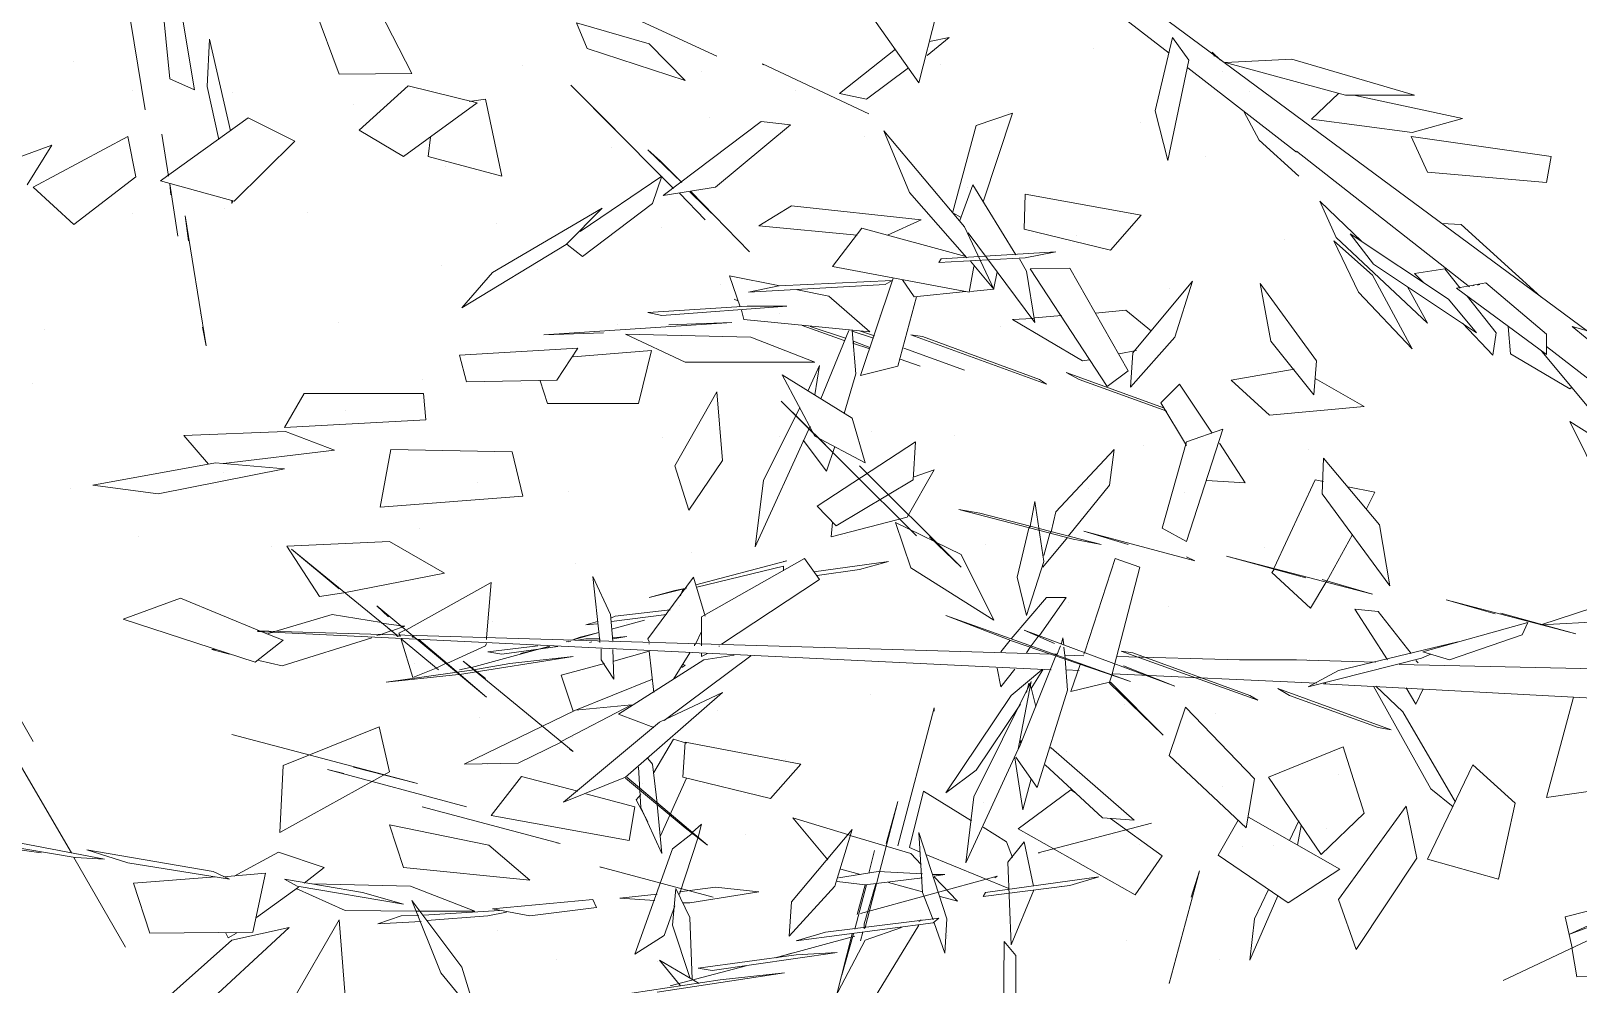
# Model space of a CAD drawing. Header units: metres. Extents: x 42 to 199, y -121 to 268.
# Drawn here: x 121.189 to 122.551, y -85.01 to -84.17 of the extents above; entities that cross this region are included whole.
import ezdxf

# ---------------------------------------------------------------- set-up
doc = ezdxf.new("R2010")
doc.units = ezdxf.units.M
doc.header["$LTSCALE"] = 0.3
doc.layers.get('0').update_dxf_attribs({"color": 8})
doc.layers.add('A-LANDSCAPE', color=8, linetype='Continuous', lineweight=5)
doc.layers.add('DA HOUSE ARCH LAYOUT', color=8, linetype='Continuous', lineweight=9)

# ---------------------------------------------------------------- blocks, each defined once
blk = doc.blocks.new('02PTRX29')
at = {"color": 8, "linetype": 'Continuous', "transparency": 33554572}
for p, q in [((0.07382, 0.05984), (0.19128, 0.14675)), ((0.18596, 0.13928), (0.14175, 0.105)), ((0.30001, 0.09905), (0.30305, 0.11752)), ((0.31159, 0.11765), (0.30798, 0.09577)), ((0.21519, 0.10449), (0.23625, 0.11424)), ((0.26472, 0.10171), (0.27155, 0.11512)), ((0.304, 0.10083), (0.30532, 0.11436)), ((0.18236, 0.10019), (0.17951, 0.11145)), ((0.1909, 0.11221), (0.18236, 0.10019)), ((0.28047, 0.11221), (0.27648, 0.10158)), ((0.23796, 0.10993), (0.22619, 0.10652)), ((0.23625, 0.10576), (0.23796, 0.10993)), ((0.13852, 0.10386), (0.14118, 0.10753)), ((0.14118, 0.10753), (0.14403, 0.09564)), ((0.18103, 0.10462), (0.17743, 0.10753)), ((0.17743, 0.10753), (0.18065, 0.1069)), ((0.19526, 0.09842), (0.18615, 0.10563)), ((0.22619, 0.10652), (0.22031, 0.10057)), ((0.22031, 0.10057), (0.23625, 0.10576)), ((0.29413, 0.09235), (0.29754, 0.10728)), ((0.29792, 0.09956), (0.29754, 0.10728)), ((0.12183, 0.10399), (0.1019, 0.09817)), ((0.1131, 0.09817), (0.13264, 0.10348)), ((0.13264, 0.10348), (0.12183, 0.10399)), ((0.1334, 0.10386), (0.13473, 0.10513)), ((0.13473, 0.10513), (0.13435, 0.10449)), ((0.14194, 0.08754), (0.13852, 0.10386)), ((0.20779, 0.10323), (0.19052, 0.09513)), ((0.20779, 0.10323), (0.2076, 0.1031)), ((0.21519, 0.10449), (0.21576, 0.10475)), ((0.12107, 0.08893), (0.13871, 0.1026)), ((0.13302, 0.10209), (0.13302, 0.10209)), ((0.18407, 0.1026), (0.1909, 0.09754)), ((0.26472, 0.10171), (0.27648, 0.10158)), ((0.304, 0.10083), (0.30001, 0.09905)), ((0.11177, 0.09817), (0.09412, 0.09437)), ((0.1019, 0.09817), (0.1131, 0.09817)), ((0.1186, 0.09425), (0.11424, 0.09842)), ((0.12866, 0.0988), (0.12866, 0.0988)), ((0.19526, 0.09842), (0.1909, 0.09754)), ((0.23891, 0.09981), (0.22411, 0.08489)), ((0.2317, 0.0926), (0.23891, 0.09981)), ((0.25409, 0.0969), (0.26528, 0.09969)), ((0.26528, 0.09969), (0.27325, 0.09248)), ((0.29603, 0.09096), (0.29792, 0.09956)), ((0.12961, 0.09551), (0.12714, 0.09083)), ((0.14403, 0.09564), (0.14194, 0.08754)), ((0.25276, 0.09754), (0.2501, 0.08501)), ((0.25276, 0.09754), (0.25542, 0.09716)), ((0.26604, 0.08818), (0.25409, 0.0969)), ((0.09412, 0.09437), (0.10228, 0.0921)), ((0.10228, 0.0921), (0.1186, 0.09425)), ((0.17306, 0.09324), (0.16718, 0.09526)), ((0.16718, 0.09526), (0.17192, 0.08084)), ((0.17686, 0.07919), (0.17306, 0.09324)), ((0.20798, 0.09387), (0.20323, 0.09336)), ((0.20323, 0.09336), (0.21538, 0.08324)), ((0.22392, 0.08185), (0.20798, 0.09387)), ((0.28369, 0.09071), (0.29128, 0.0945)), ((0.29128, 0.0945), (0.30551, 0.08425)), ((0.10247, 0.09146), (0.0797, 0.08818)), ((0.09981, 0.08565), (0.10247, 0.09146)), ((0.12714, 0.09083), (0.12069, 0.08501)), ((0.18805, 0.09235), (0.17496, 0.07679)), ((0.18388, 0.08236), (0.18805, 0.09235)), ((0.26206, 0.08818), (0.26168, 0.09134)), ((0.27325, 0.09248), (0.26604, 0.08818)), ((0.29356, 0.08096), (0.28369, 0.09071)), ((0.30419, 0.08501), (0.30532, 0.09184)), ((0.3095, 0.08489), (0.31083, 0.09146)), ((0.31083, 0.09146), (0.3262, 0.08324)), ((0.0797, 0.08818), (0.08046, 0.084)), ((0.12107, 0.08906), (0.09298, 0.06705)), ((0.22088, 0.084), (0.22638, 0.08931)), ((0.22638, 0.08931), (0.2243, 0.08742)), ((0.26206, 0.08818), (0.2501, 0.08501)), ((0.32715, 0.08362), (0.32316, 0.09007)), ((0.32316, 0.09007), (0.34119, 0.08337)), ((0.09981, 0.08565), (0.08046, 0.084)), ((0.2243, 0.08742), (0.22088, 0.084)), ((0.22411, 0.08489), (0.22468, 0.08552)), ((0.17363, 0.08362), (0.16661, 0.07224)), ((0.17363, 0.08362), (0.17572, 0.0778)), ((0.21538, 0.08324), (0.22392, 0.08185)), ((0.22411, 0.08489), (0.22221, 0.08299)), ((0.23739, 0.07603), (0.22411, 0.08501)), ((0.22411, 0.08501), (0.22562, 0.08058)), ((0.30551, 0.08425), (0.29356, 0.08096)), ((0.304, 0.08375), (0.30267, 0.07527)), ((0.304, 0.08375), (0.30381, 0.08198)), ((0.31956, 0.07717), (0.3095, 0.08489)), ((0.31956, 0.07717), (0.3262, 0.08324)), ((0.11727, 0.08096), (0.11044, 0.07439)), ((0.11462, 0.07502), (0.11727, 0.08096)), ((0.1463, 0.07869), (0.16509, 0.0821)), ((0.16509, 0.0821), (0.16528, 0.07641)), ((0.17458, 0.07173), (0.18388, 0.08236)), ((0.21936, 0.08248), (0.20987, 0.07274)), ((0.21481, 0.0778), (0.21955, 0.08248)), ((0.22126, 0.08223), (0.21709, 0.07793)), ((0.21955, 0.08248), (0.21936, 0.08248)), ((0.22562, 0.08058), (0.23701, 0.07198)), ((0.29394, 0.08058), (0.29375, 0.08096)), ((0.29394, 0.08058), (0.29394, 0.08109)), ((0.15124, 0.07299), (0.1463, 0.07869)), ((0.17686, 0.07907), (0.17553, 0.07831)), ((0.18198, 0.07793), (0.20304, 0.08021)), ((0.18748, 0.0754), (0.18198, 0.07793)), ((0.20304, 0.08021), (0.20836, 0.07692)), ((0.23378, 0.07983), (0.25162, 0.06933)), ((0.23967, 0.07388), (0.23378, 0.07983)), ((0.29811, 0.05743), (0.30153, 0.07856)), ((0.30153, 0.07856), (0.30096, 0.07451)), ((0.08141, 0.0654), (0.09431, 0.07717)), ((0.09431, 0.07717), (0.09754, 0.0773)), ((0.11234, 0.07565), (0.0964, 0.06502)), ((0.10854, 0.07072), (0.11234, 0.07565)), ((0.15124, 0.07299), (0.16528, 0.07641)), ((0.17439, 0.07578), (0.16357, 0.06123)), ((0.17496, 0.07679), (0.17021, 0.06667)), ((0.17477, 0.07198), (0.19166, 0.07654)), ((0.1964, 0.07034), (0.19166, 0.07654)), ((0.20836, 0.07692), (0.19242, 0.0754)), ((0.11462, 0.07502), (0.09981, 0.0611)), ((0.11499, 0.07451), (0.10873, 0.06895)), ((0.11101, 0.06616), (0.11499, 0.07451)), ((0.23701, 0.07198), (0.23948, 0.07388)), ((0.25656, 0.06363), (0.23967, 0.07388)), ((0.09184, 0.05958), (0.10854, 0.07072)), ((0.17875, 0.0716), (0.16016, 0.07274)), ((0.16016, 0.07274), (0.16509, 0.07173)), ((0.1649, 0.06958), (0.16604, 0.0716)), ((0.16509, 0.07173), (0.17913, 0.07097)), ((0.17021, 0.06667), (0.17401, 0.07122)), ((0.1742, 0.06616), (0.17344, 0.07034)), ((0.1742, 0.06616), (0.1964, 0.07034)), ((0.17913, 0.07097), (0.17875, 0.0716)), ((0.0945, 0.0668), (0.09697, 0.06996)), ((0.09697, 0.06996), (0.1019, 0.0692)), ((0.10038, 0.06768), (0.1019, 0.0692)), ((0.10873, 0.06895), (0.10228, 0.05693)), ((0.14763, 0.0563), (0.13796, 0.06793)), ((0.1408, 0.05883), (0.13796, 0.06793)), ((0.15788, 0.07008), (0.14839, 0.05339)), ((0.15181, 0.05086), (0.16433, 0.06996)), ((0.16433, 0.06996), (0.15788, 0.07008)), ((0.16357, 0.06123), (0.1649, 0.06958)), ((0.17021, 0.0668), (0.16965, 0.06945)), ((0.18502, 0.06819), (0.18312, 0.0654)), ((0.18653, 0.06844), (0.18672, 0.06793)), ((0.18672, 0.06806), (0.18786, 0.06743)), ((0.20513, 0.06718), (0.18672, 0.06806)), ((0.19185, 0.05263), (0.18672, 0.06793)), ((0.20494, 0.06718), (0.2131, 0.06882)), ((0.21139, 0.06376), (0.2131, 0.06882)), ((0.25162, 0.06933), (0.25656, 0.06363)), ((0.08046, 0.05933), (0.09033, 0.06768)), ((0.09507, 0.0668), (0.08046, 0.05604)), ((0.08862, 0.05958), (0.09336, 0.06553)), ((0.09033, 0.06768), (0.09507, 0.0668)), ((0.09165, 0.0673), (0.09127, 0.06743)), ((0.09222, 0.0673), (0.09241, 0.06718)), ((0.10304, 0.06705), (0.09981, 0.0611)), ((0.11101, 0.06616), (0.10228, 0.05693)), ((0.12695, 0.06755), (0.11784, 0.05503)), ((0.12524, 0.05819), (0.12695, 0.06755)), ((0.17021, 0.06667), (0.17021, 0.0668)), ((0.17401, 0.06629), (0.17021, 0.06667)), ((0.17477, 0.06629), (0.18312, 0.0654)), ((0.18274, 0.0654), (0.18578, 0.05414)), ((0.18786, 0.06743), (0.21006, 0.06616)), ((0.19697, 0.06553), (0.19033, 0.05971)), ((0.20209, 0.06654), (0.19697, 0.06553)), ((0.21006, 0.06616), (0.20513, 0.06718)), ((0.0964, 0.06502), (0.09184, 0.05958)), ((0.14877, 0.06325), (0.1446, 0.05984)), ((0.15371, 0.06275), (0.14877, 0.06325)), ((0.2038, 0.06389), (0.21025, 0.06389)), ((0.2038, 0.06389), (0.22411, 0.06237)), ((0.22638, 0.06287), (0.21025, 0.06389)), ((0.21082, 0.06174), (0.2112, 0.06325)), ((0.21177, 0.06477), (0.21234, 0.06502)), ((0.22411, 0.06237), (0.22638, 0.06287)), ((0.07628, 0.0606), (0.06224, 0.04896)), ((0.07628, 0.0606), (0.06661, 0.05781)), ((0.08634, 0.05617), (0.08672, 0.0606)), ((0.09412, 0.0611), (0.08919, 0.05592)), ((0.15579, 0.05503), (0.16718, 0.06174)), ((0.16357, 0.06199), (0.15921, 0.06237)), ((0.16395, 0.06186), (0.16357, 0.06199)), ((0.16718, 0.06174), (0.16395, 0.06186)), ((0.19033, 0.05971), (0.21082, 0.06174)), ((0.19431, 0.0587), (0.20001, 0.0606)), ((0.20134, 0.06072), (0.1945, 0.05832)), ((0.21272, 0.06123), (0.22297, 0.06085)), ((0.24327, 0.05921), (0.21272, 0.06123)), ((0.29868, 0.06047), (0.29811, 0.05743)), ((0.08046, 0.05604), (0.08046, 0.05933)), ((0.08046, 0.05857), (0.08046, 0.05807)), ((0.08919, 0.05592), (0.08862, 0.05958)), ((0.11822, 0.04946), (0.12524, 0.05819)), ((0.14801, 0.05073), (0.1408, 0.05883)), ((0.16168, 0.05124), (0.18369, 0.05921)), ((0.18179, 0.05895), (0.16281, 0.05199)), ((0.18369, 0.05921), (0.18179, 0.05895)), ((0.19185, 0.05984), (0.18957, 0.05908)), ((0.18976, 0.0587), (0.19318, 0.05984)), ((0.19299, 0.05819), (0.19033, 0.05718)), ((0.19033, 0.05693), (0.19299, 0.05781)), ((0.19261, 0.05288), (0.19318, 0.05996)), ((0.19299, 0.05781), (0.19299, 0.05819)), ((0.19374, 0.05996), (0.1983, 0.04883)), ((0.20968, 0.05883), (0.19925, 0.05478)), ((0.20968, 0.05883), (0.22999, 0.05933)), ((0.22031, 0.05478), (0.22999, 0.05933)), ((0.23359, 0.05958), (0.24327, 0.05921)), ((0.03776, 0.02416), (0.08046, 0.05731)), ((0.08122, 0.05655), (0.07249, 0.04605)), ((0.08634, 0.05617), (0.07666, 0.05048)), ((0.14706, 0.05667), (0.14991, 0.05617)), ((0.14801, 0.05073), (0.14763, 0.0563)), ((0.17496, 0.05351), (0.18483, 0.05705)), ((0.1854, 0.05528), (0.18217, 0.05414)), ((0.23853, 0.05566), (0.22581, 0.05667)), ((0.22581, 0.05667), (0.2279, 0.04807)), ((0.24118, 0.05187), (0.23777, 0.05705)), ((0.25694, 0.05592), (0.23777, 0.05705)), ((0.2558, 0.05161), (0.25694, 0.05592)), ((0.11784, 0.05503), (0.11822, 0.04946)), ((0.12145, 0.05364), (0.13169, 0.05187)), ((0.15845, 0.05313), (0.14251, 0.04731)), ((0.14839, 0.05339), (0.15181, 0.05086)), ((0.15465, 0.05516), (0.15579, 0.05503)), ((0.15636, 0.05199), (0.15845, 0.05313)), ((0.18578, 0.05414), (0.19185, 0.05263)), ((0.1945, 0.04643), (0.19261, 0.05288)), ((0.20456, 0.05275), (0.19318, 0.04567)), ((0.20039, 0.0501), (0.19849, 0.05427)), ((0.19849, 0.05427), (0.19925, 0.04946)), ((0.19925, 0.05478), (0.22031, 0.05478)), ((0.19925, 0.04276), (0.20456, 0.05275)), ((0.07628, 0.05073), (0.07666, 0.05048)), ((0.11006, 0.04757), (0.11803, 0.05212)), ((0.13169, 0.05187), (0.12543, 0.04617)), ((0.14004, 0.05124), (0.13473, 0.04327)), ((0.14004, 0.05124), (0.14308, 0.0482)), ((0.14213, 0.04681), (0.15636, 0.05199)), ((0.16281, 0.05199), (0.16168, 0.05124)), ((0.24118, 0.05187), (0.2558, 0.05161)), ((0.24384, 0.05174), (0.2427, 0.04807)), ((0.1389, 0.04124), (0.14308, 0.0482)), ((0.20475, 0.04845), (0.18274, 0.02657)), ((0.19754, 0.04137), (0.20475, 0.04845)), ((0.21519, 0.04997), (0.21424, 0.03884)), ((0.21519, 0.04997), (0.22202, 0.03795)), ((0.2427, 0.04807), (0.2279, 0.04807)), ((0.26244, 0.04542), (0.26282, 0.04972)), ((0.26282, 0.04972), (0.28217, 0.04972)), ((0.28217, 0.04972), (0.2854, 0.04415)), ((0.12543, 0.04617), (0.11006, 0.04757)), ((0.19318, 0.04567), (0.19109, 0.03846)), ((0.2076, 0.03555), (0.20171, 0.04744)), ((0.2854, 0.04415), (0.26244, 0.04542)), ((0.06319, 0.03656), (0.07666, 0.04516)), ((0.07135, 0.03441), (0.07666, 0.04516)), ((0.1389, 0.04187), (0.13302, 0.0439)), ((0.13302, 0.0439), (0.1389, 0.02568)), ((0.19109, 0.03846), (0.19925, 0.04276)), ((0.20001, 0.0444), (0.20893, 0.0248)), ((0.27724, 0.04048), (0.28521, 0.04352)), ((0.28521, 0.04352), (0.30172, 0.04289)), ((0.30172, 0.04289), (0.29773, 0.03821)), ((0.13359, 0.04162), (0.12942, 0.03517)), ((0.14289, 0.02783), (0.1389, 0.04187)), ((0.16016, 0.03049), (0.15067, 0.04061)), ((0.15067, 0.04061), (0.15143, 0.03479)), ((0.18331, 0.03567), (0.18293, 0.04187)), ((0.18293, 0.04187), (0.19887, 0.03137)), ((0.19735, 0.03707), (0.19602, 0.04111)), ((0.19735, 0.03707), (0.20115, 0.04213)), ((0.2484, 0.04023), (0.24669, 0.03302)), ((0.2484, 0.04023), (0.26813, 0.04061)), ((0.26984, 0.03125), (0.26813, 0.04061)), ((0.27724, 0.04048), (0.29527, 0.03833)), ((0.10759, 0.02834), (0.1167, 0.03922)), ((0.1167, 0.03922), (0.11689, 0.0334)), ((0.17553, 0.02151), (0.19204, 0.03795)), ((0.19204, 0.03795), (0.19014, 0.03605)), ((0.21424, 0.03884), (0.21974, 0.03074)), ((0.22202, 0.03795), (0.21974, 0.03074)), ((0.29659, 0.03846), (0.2854, 0.03745)), ((0.29659, 0.03846), (0.31652, 0.03479)), ((0.1167, 0.03542), (0.11803, 0.03567)), ((0.11803, 0.03567), (0.12467, 0.02138)), ((0.12942, 0.03517), (0.13568, 0.03555)), ((0.13568, 0.03555), (0.13568, 0.03555)), ((0.18426, 0.0296), (0.17989, 0.03732)), ((0.17989, 0.03732), (0.18312, 0.03618)), ((0.18331, 0.03567), (0.19583, 0.02821)), ((0.20893, 0.0248), (0.2076, 0.03555)), ((0.30589, 0.0334), (0.2854, 0.03745)), ((0.11689, 0.0334), (0.10589, 0.01847)), ((0.10835, 0.03365), (0.11272, 0.03454)), ((0.10968, 0.03099), (0.10835, 0.03365)), ((0.15143, 0.03479), (0.15807, 0.02657)), ((0.24669, 0.03302), (0.26984, 0.03125)), ((0.30589, 0.0334), (0.31652, 0.03479)), ((0.17249, 0.03024), (0.15276, 0.02517)), ((0.15731, 0.02606), (0.17591, 0.03087)), ((0.16092, 0.0272), (0.16016, 0.03049)), ((0.16357, 0.03213), (0.16206, 0.02239)), ((0.16433, 0.02808), (0.16357, 0.03213)), ((0.17249, 0.03024), (0.17591, 0.03087)), ((0.19583, 0.02821), (0.19887, 0.03137)), ((0.10589, 0.01847), (0.10759, 0.02834)), ((0.1389, 0.02568), (0.14289, 0.02783)), ((0.16452, 0.02783), (0.16433, 0.02808)), ((0.16642, 0.01986), (0.16452, 0.02783)), ((0.18615, 0.02872), (0.17553, 0.02353)), ((0.18369, 0.02138), (0.18615, 0.02872)), ((0.19659, 0.02644), (0.18426, 0.0296)), ((0.19659, 0.02644), (0.1964, 0.02872)), ((0.11613, 0.01923), (0.11196, 0.02682)), ((0.1556, 0.02733), (0.13758, 0.02252)), ((0.14839, 0.02517), (0.1556, 0.02733)), ((0.15731, 0.02606), (0.15276, 0.02517)), ((0.15826, 0.02631), (0.16224, 0.02151)), ((0.16111, 0.02695), (0.16092, 0.0272)), ((0.16206, 0.0234), (0.16111, 0.02695)), ((0.18065, 0.02644), (0.17553, 0.02151)), ((0.26832, 0.02568), (0.2594, 0.02049)), ((0.28502, 0.02492), (0.26832, 0.02568)), ((0.13245, 0.02328), (0.10873, 0.01708)), ((0.11955, 0.01974), (0.13245, 0.02328)), ((0.13758, 0.02252), (0.1389, 0.02315)), ((0.14649, 0.02151), (0.15048, 0.0229)), ((0.15048, 0.0229), (0.15541, 0.00772)), ((0.17553, 0.02353), (0.17021, 0.0129)), ((0.20096, 0.0229), (0.19849, 0.01948)), ((0.21765, 0.01341), (0.20096, 0.0229)), ((0.26718, 0.0105), (0.28426, 0.02442)), ((0.28426, 0.02442), (0.27648, 0.01796)), ((0.27971, 0.0167), (0.28502, 0.02492)), ((0.12505, 0.02062), (0.11879, 0.0148)), ((0.12505, 0.02062), (0.12467, 0.02113)), ((0.15105, 0.00392), (0.14649, 0.02151)), ((0.16206, 0.02239), (0.1649, 0.01366)), ((0.17021, 0.0129), (0.18369, 0.02138)), ((0.19944, 0.02075), (0.18729, 0.02239)), ((0.18729, 0.02239), (0.19204, 0.02113)), ((0.19204, 0.02113), (0.19887, 0.02011)), ((0.2038, 0.02252), (0.20437, 0.02239)), ((0.2186, 0.0186), (0.2038, 0.02252)), ((0.21841, 0.01822), (0.20437, 0.02163)), ((0.20437, 0.02163), (0.20437, 0.02087)), ((0.2594, 0.02049), (0.27572, 0.01733)), ((0.08141, 0.01214), (0.06471, 0.01758)), ((0.10873, 0.01708), (0.11689, 0.01948)), ((0.11632, 0.01898), (0.11613, 0.01923)), ((0.11879, 0.0148), (0.11632, 0.01898)), ((0.1649, 0.01366), (0.16642, 0.01986)), ((0.19849, 0.01948), (0.21443, 0.00898)), ((0.21709, 0.01354), (0.21898, 0.01986)), ((0.22638, 0.00987), (0.21898, 0.01986)), ((0.22012, 0.01809), (0.22202, 0.01771)), ((0.22619, 0.01657), (0.22012, 0.01809)), ((0.22031, 0.01784), (0.22069, 0.01784)), ((0.22069, 0.01784), (0.22107, 0.01683)), ((0.22202, 0.01771), (0.22619, 0.01657)), ((0.2353, 0.01999), (0.23246, 0.01379)), ((0.23416, 0.00949), (0.2353, 0.01999)), ((0.25257, 0.00999), (0.25181, 0.01898)), ((0.25181, 0.01898), (0.26566, 0.01126)), ((0.07571, 0.01063), (0.09678, 0.01619)), ((0.09678, 0.01619), (0.08881, 0.01392)), ((0.16168, 0.01657), (0.15845, 0.01657)), ((0.15845, 0.01657), (0.16281, 0.01037)), ((0.16737, 0.00987), (0.16168, 0.01657)), ((0.25257, 0.00038), (0.27041, 0.01518)), ((0.27041, 0.01518), (0.26851, 0.01341)), ((0.27572, 0.01733), (0.27971, 0.0167)), ((0.28919, 0.01101), (0.30229, 0.01645)), ((0.31159, 0.01303), (0.30229, 0.01645)), ((0.3262, -0.00683), (0.33891, 0.01543)), ((0.07116, 0.01265), (0.08141, 0.01214)), ((0.08786, 0.01404), (0.07571, 0.01063)), ((0.10247, 0.00746), (0.10778, 0.0143)), ((0.11158, 0.01467), (0.10627, 0.00645)), ((0.11158, 0.01467), (0.10778, 0.0143)), ((0.17799, 0.01366), (0.14801, 0.00291)), ((0.16718, 0.00949), (0.17799, 0.01366)), ((0.21765, 0.00873), (0.21765, 0.01341)), ((0.22278, 0.01455), (0.2317, 0.01354)), ((0.22335, 0.01379), (0.23227, 0.01265)), ((0.23227, 0.01139), (0.22695, 0.0129)), ((0.23227, 0.01328), (0.2317, 0.01354)), ((0.23246, 0.01379), (0.23208, 0.00949)), ((0.23454, 0.01265), (0.23644, 0.01214)), ((0.26965, 0.01252), (0.27762, 0.01379)), ((0.28692, 0.01101), (0.27762, 0.01379)), ((0.29014, 0.00607), (0.31159, 0.01303)), ((0.08444, 0.0105), (0.08349, 0.01252)), ((0.10057, 0.00772), (0.08349, 0.01252)), ((0.09621, 0.00645), (0.08444, 0.0105)), ((0.16528, 0.01126), (0.1408, 0.00215)), ((0.16035, 0.00911), (0.16528, 0.01126)), ((0.16092, 0.00734), (0.28976, 0.01113)), ((0.28976, 0.01101), (0.16092, 0.00481)), ((0.16281, 0.01037), (0.163, 0.01025)), ((0.163, 0.01025), (0.16414, 0.00873)), ((0.2186, 0.00911), (0.21765, 0.01101)), ((0.2298, 0.01025), (0.23208, 0.00987)), ((0.23208, 0.00999), (0.2298, 0.01025)), ((0.23435, 0.01088), (0.23739, 0.01012)), ((0.23872, 0.00961), (0.23435, 0.01088)), ((0.23644, 0.01214), (0.23454, 0.01227)), ((0.23739, 0.01012), (0.23872, 0.00961)), ((0.26434, 0.01012), (0.26434, 0.01025)), ((0.26453, 0.01012), (0.26434, 0.01012)), ((0.26472, 0.01025), (0.26453, 0.01012)), ((0.26585, 0.01189), (0.26642, 0.01189)), ((0.26585, 0.01189), (0.26794, 0.01113)), ((0.26585, 0.01126), (0.2668, 0.01075)), ((0.26642, 0.01189), (0.2668, 0.01202)), ((0.26661, 0.01037), (0.2668, 0.01075)), ((0.26661, 0.01037), (0.26661, 0.01025)), ((0.26699, 0.01025), (0.26661, 0.01037)), ((0.2668, 0.01202), (0.26965, 0.0124)), ((0.26718, 0.01037), (0.26699, 0.01025)), ((0.26851, 0.01151), (0.26718, 0.0105)), ((0.26718, 0.0105), (0.26718, 0.01037)), ((0.26984, 0.0105), (0.26813, 0.01113)), ((0.26965, 0.0124), (0.26965, 0.01252)), ((0.27003, 0.0105), (0.26984, 0.0105)), ((0.27041, 0.01037), (0.27003, 0.0105)), ((0.28559, 0.00961), (0.28881, 0.01088)), ((0.2873, 0.01088), (0.28692, 0.01101)), ((0.28749, 0.01088), (0.2873, 0.01088)), ((0.28806, 0.01063), (0.28749, 0.01088)), ((0.28881, 0.01088), (0.28919, 0.01101)), ((0.09488, 0.00936), (0.09507, 0.00923)), ((0.09488, 0.00936), (0.11424, 0.00468)), ((0.09621, 0.00645), (0.10057, 0.00772)), ((0.14953, 0.00784), (0.12733, -0.00013)), ((0.12866, 0.00063), (0.14763, 0.00759)), ((0.14763, 0.00759), (0.14953, 0.00784)), ((0.14801, 0.00291), (0.16718, 0.00949)), ((0.15541, 0.00772), (0.1556, 0.00734)), ((0.15864, 0.0067), (0.15883, 0.00848)), ((0.15902, 0.00999), (0.15883, 0.00886)), ((0.15921, 0.00911), (0.15902, 0.00999)), ((0.1594, 0.00873), (0.15997, 0.00721)), ((0.16414, 0.00873), (0.16433, 0.00848)), ((0.16433, 0.00848), (0.1649, 0.00759)), ((0.16908, 0.00772), (0.16756, 0.00961)), ((0.21481, 0.00873), (0.21481, 0.0086)), ((0.21879, 0.00886), (0.2186, 0.00911)), ((0.21879, 0.00873), (0.21879, 0.00886)), ((0.22221, 0.00329), (0.21955, 0.00759)), ((0.22619, 0.00784), (0.22543, 0.00114)), ((0.22619, 0.00936), (0.22638, 0.00987)), ((0.22619, 0.00911), (0.22619, 0.00898)), ((0.23189, 0.0062), (0.22619, 0.00784)), ((0.23208, 0.0081), (0.23189, 0.00329)), ((0.23208, 0.00923), (0.23208, 0.00923)), ((0.23397, 0.00645), (0.23397, 0.00822)), ((0.23644, 0.00987), (0.23416, 0.00987)), ((0.23416, 0.00987), (0.23416, 0.00949)), ((0.23416, 0.00949), (0.23435, 0.00949)), ((0.23416, 0.00923), (0.23416, 0.00936)), ((0.23549, 0.00936), (0.23587, 0.00923)), ((0.23777, 0.00961), (0.23644, 0.00987)), ((0.23891, 0.00949), (0.23929, 0.00936)), ((0.23929, 0.00949), (0.23967, 0.00936)), ((0.241, 0.0086), (0.2501, 0.00734)), ((0.24232, 0.0086), (0.24707, 0.00746)), ((0.24251, 0.0086), (0.25504, 0.00519)), ((0.25238, 0.00772), (0.24422, 0.00873)), ((0.2501, 0.00734), (0.25238, 0.00772)), ((0.25257, 0.00987), (0.25257, 0.00999)), ((0.25257, 0.00974), (0.25257, 0.00987)), ((0.25276, 0.00873), (0.25257, 0.00911)), ((0.25276, 0.00873), (0.25902, 0.00582)), ((0.25788, 0.00493), (0.26358, 0.00974)), ((0.26642, 0.00987), (0.26035, 0.00481)), ((0.26642, 0.00974), (0.26453, 0.00354)), ((0.27117, 0.00999), (0.28578, 0.00544)), ((0.28559, 0.00961), (0.29014, 0.00607)), ((0.29432, 0.00734), (0.29716, 0.0081)), ((0.29716, 0.0081), (0.29659, 0.0081)), ((0.00873, 0.00354), (0.10437, 0.00569)), ((0.10076, 0.0067), (0.09924, 0.00734)), ((0.11917, 0.00202), (0.10076, 0.0067)), ((0.10133, 0.00595), (0.10171, 0.00633)), ((0.10816, 0.00607), (0.12126, 0.00645)), ((0.12108, 0.00645), (0.13034, 0.00641)), ((0.15029, 0.00696), (0.13034, 0.00641)), ((0.1408, 0.00215), (0.14915, 0.00544)), ((0.15864, 0.00721), (0.1556, 0.00708)), ((0.15617, 0.00569), (0.15769, 0.00127)), ((0.15826, 0.00152), (0.15864, 0.00658)), ((0.15997, 0.00721), (0.16016, 0.00734)), ((0.16016, 0.00734), (0.15997, 0.00734)), ((0.15997, 0.00734), (0.16054, 0.00734)), ((0.15997, 0.00721), (0.16016, 0.00708)), ((0.16016, 0.00708), (0.16604, -0.00772)), ((0.16054, 0.00734), (0.16073, 0.00746)), ((0.16965, 0.00506), (0.16908, 0.00202)), ((0.20968, 0.00708), (0.22373, -0.00342)), ((0.21234, 0.00721), (0.21728, 0.00645)), ((0.21671, 0.00746), (0.21765, 0.00696)), ((0.23113, -0.0024), (0.21728, 0.00645)), ((0.21765, 0.00696), (0.21765, 0.00746)), ((0.22069, 0.00569), (0.22031, 0.00557)), ((0.22031, 0.00557), (0.22088, 0.00519)), ((0.23397, 0.00645), (0.23189, 0.00329)), ((0.2334, 0.00582), (0.24043, 0.00392)), ((0.23853, 0.00696), (0.25694, 0.00405)), ((0.23853, 0.00696), (0.24878, 0.00582)), ((0.25637, 0.0062), (0.23853, -0.00848)), ((0.25466, 0.00481), (0.24878, 0.00582)), ((0.25276, 0.00342), (0.25637, 0.0062)), ((0.25504, 0.00519), (0.25523, 0.00519)), ((0.25523, 0.00519), (0.25694, 0.00481)), ((0.26073, 0.00506), (0.25921, 0.00582)), ((0.26453, 0.00354), (0.26073, 0.00506)), ((0.28578, 0.00544), (0.28957, 0.00633)), ((0.1167, 0.00253), (0.01101, -0.00304)), ((0.11424, 0.00468), (0.11917, 0.00202)), ((0.11632, 0.00266), (0.1167, 0.00253)), ((0.15086, 0.00417), (0.11784, 0.00266)), ((0.15124, 0.00278), (0.1427, -0.00582)), ((0.1427, -0.00582), (0.15143, 0.00266)), ((0.15105, 0.00392), (0.15143, 0.00278)), ((0.15143, 0.00266), (0.15124, 0.00278)), ((0.15143, 0.00278), (0.15769, 0.00127)), ((0.15636, 0.00468), (0.15845, 0.00481)), ((0.16414, 0.00177), (0.16224, 0.00481)), ((0.16243, 0.00481), (0.16737, 0.00063)), ((0.16623, -0.0081), (0.16414, 0.00291)), ((0.16414, 0.00291), (0.17344, -0.01581)), ((0.16433, 0.00228), (0.16452, 0.00266)), ((0.16452, 0.00266), (0.1649, 0.00114)), ((0.1668, 0.00493), (0.16908, 0.00202)), ((0.23853, -0.0019), (0.22562, 0.00329)), ((0.23853, -0.0019), (0.24043, 0.00392)), ((0.25788, 0.00493), (0.25257, 0.00038)), ((0.26889, 0.00278), (0.25466, 0.00481)), ((0.26889, 0.00278), (0.25712, 0.00405)), ((0.08046, -0.01594), (0.07609, 0.00038)), ((0.10854, 0.00215), (0.09924, -0.01455)), ((0.10057, 0.00164), (0.10171, -0.00076)), ((0.10171, -0.00076), (0.10323, 0.0019)), ((0.10816, 0.00215), (0.1038, -0.00202)), ((0.1241, 0.00177), (0.1057, -0.00493)), ((0.10778, -0.00455), (0.12221, 0.00063)), ((0.12221, 0.00063), (0.1241, 0.00177)), ((0.12733, -0.00013), (0.12866, 0.00063)), ((0.15826, 0.00152), (0.16319, -0.0143)), ((0.16338, -0.00114), (0.16414, 0.0019)), ((0.16414, 0.0019), (0.16433, 0.00228)), ((0.16737, 0.00063), (0.17799, -0.01518)), ((0.21424, 0.00114), (0.22999, -0.01265)), ((0.21424, 0.00114), (0.22449, -0.00367)), ((0.09526, -0.0167), (0.1038, -0.00202)), ((0.1279, -0.0129), (0.13909, -0.00127)), ((0.14175, -0.00911), (0.13909, -0.00127)), ((0.17306, -0.01151), (0.16585, -0.00076)), ((0.18578, -0.02378), (0.17989, -0.00139)), ((0.17989, -0.00139), (0.17989, -0.0019)), ((0.22543, -0.00455), (0.23113, -0.0024)), ((0.24043, -0.00683), (0.22904, -0.00089)), ((0.22904, -0.00089), (0.23815, -0.00177)), ((0.25618, -0.0105), (0.23815, -0.00177)), ((0.23815, -0.00177), (0.23853, -0.0019)), ((0.1057, -0.00493), (0.10778, -0.00455)), ((0.22449, -0.00367), (0.24005, -0.0167)), ((0.26832, -0.01177), (0.27003, -0.00443)), ((0.27003, -0.00443), (0.28559, -0.01075)), ((0.16585, -0.0067), (0.16566, -0.0067)), ((0.16585, -0.00708), (0.16585, -0.0067)), ((0.16585, -0.00708), (0.16585, -0.00708)), ((0.22031, -0.00696), (0.20153, -0.0105)), ((0.22012, -0.00708), (0.22221, -0.00645)), ((0.22069, -0.01265), (0.22031, -0.00696)), ((0.22221, -0.00645), (0.22543, -0.01189)), ((0.24043, -0.00696), (0.24745, -0.01037)), ((0.26377, -0.01366), (0.29394, -0.00569)), ((0.11348, -0.00772), (0.11006, -0.01847)), ((0.12562, -0.01265), (0.11348, -0.00772)), ((0.14175, -0.00911), (0.12923, -0.02087)), ((0.14744, -0.01961), (0.16092, -0.00784)), ((0.16092, -0.00784), (0.16111, -0.00784)), ((0.16661, -0.00936), (0.16319, -0.0143)), ((0.16547, -0.01796), (0.1668, -0.00949)), ((0.16604, -0.00772), (0.16623, -0.0081)), ((0.17477, -0.02657), (0.16623, -0.0081)), ((0.22638, -0.00961), (0.22562, -0.0105)), ((0.23853, -0.00848), (0.2391, -0.0081)), ((0.08558, -0.01683), (0.09241, -0.01063)), ((0.09241, -0.01063), (0.09981, -0.02593)), ((0.16187, -0.01063), (0.15257, -0.01923)), ((0.17799, -0.01518), (0.17306, -0.01151)), ((0.20153, -0.0105), (0.20646, -0.01607)), ((0.22562, -0.0105), (0.22487, -0.01683)), ((0.22752, -0.01758), (0.2279, -0.01101)), ((0.24688, -0.01252), (0.23777, -0.01493)), ((0.25181, -0.01885), (0.24688, -0.01252)), ((0.25618, -0.0105), (0.24745, -0.01037)), ((0.27838, -0.01139), (0.2558, -0.01746)), ((0.26377, -0.01366), (0.2742, -0.01101)), ((0.28616, -0.02163), (0.26832, -0.01177)), ((0.27572, -0.01202), (0.27838, -0.01139)), ((0.28559, -0.01075), (0.28616, -0.02163)), ((0.31994, -0.02492), (0.32847, -0.01037)), ((0.0668, -0.01392), (0.08046, -0.01594)), ((0.09924, -0.01455), (0.09564, -0.01746)), ((0.11708, -0.02517), (0.12562, -0.01265)), ((0.12923, -0.02087), (0.1279, -0.0129)), ((0.15693, -0.01518), (0.15769, -0.01467)), ((0.16623, -0.021), (0.15769, -0.01467)), ((0.16414, -0.0129), (0.16547, -0.01796)), ((0.17382, -0.01974), (0.1816, -0.01493)), ((0.18388, -0.02404), (0.1816, -0.01493)), ((0.20646, -0.01607), (0.22069, -0.01265)), ((0.21671, -0.02366), (0.2298, -0.01265)), ((0.2243, -0.02214), (0.22012, -0.01278)), ((0.22999, -0.01278), (0.22031, -0.02087)), ((0.22999, -0.01265), (0.24005, -0.0167)), ((0.08824, -0.02922), (0.08558, -0.01683)), ((0.10152, -0.02581), (0.10323, -0.01733)), ((0.10323, -0.01733), (0.11424, -0.03251)), ((0.17344, -0.01581), (0.17477, -0.02657)), ((0.19109, -0.03707), (0.18578, -0.01657)), ((0.18578, -0.01657), (0.18767, -0.0234)), ((0.22487, -0.01708), (0.22411, -0.02505)), ((0.22487, -0.01683), (0.22487, -0.01708)), ((0.22828, -0.01632), (0.22638, -0.01986)), ((0.22828, -0.01632), (0.22752, -0.01543)), ((0.23644, -0.01531), (0.22847, -0.01746)), ((0.22847, -0.01746), (0.22942, -0.0229)), ((0.24062, -0.0234), (0.26301, -0.01746)), ((0.11006, -0.01847), (0.11708, -0.02517)), ((0.12885, -0.0191), (0.11405, -0.02758)), ((0.12221, -0.0229), (0.12069, -0.01974)), ((0.13378, -0.0253), (0.13055, -0.01961)), ((0.15124, -0.01936), (0.14289, -0.02543)), ((0.14744, -0.01961), (0.15257, -0.01923)), ((0.19374, -0.02201), (0.20285, -0.01923)), ((0.20285, -0.01923), (0.19716, -0.02606)), ((0.22411, -0.02505), (0.22752, -0.01758)), ((0.22942, -0.0229), (0.25181, -0.01885)), ((0.35352, -0.01986), (0.31937, -0.02568)), ((0.12088, -0.02366), (0.12031, -0.02049)), ((0.163, -0.02492), (0.1446, -0.02011)), ((0.16623, -0.021), (0.14725, -0.03175)), ((0.17192, -0.02075), (0.16813, -0.02315)), ((0.17781, -0.03567), (0.18236, -0.02163)), ((0.18236, -0.02163), (0.18179, -0.03137)), ((0.18369, -0.02505), (0.19337, -0.02214)), ((0.19602, -0.03036), (0.19318, -0.02113)), ((0.19318, -0.02113), (0.20304, -0.03289)), ((0.19337, -0.02214), (0.19374, -0.02201)), ((0.22031, -0.02087), (0.21671, -0.02366)), ((0.21822, -0.02239), (0.21765, -0.02024)), ((0.21765, -0.02024), (0.21917, -0.02163)), ((0.21822, -0.02239), (0.22126, -0.03163)), ((0.21917, -0.02176), (0.2224, -0.02429)), ((0.26832, -0.02037), (0.25219, -0.02366)), ((0.26604, -0.02733), (0.26832, -0.02037)), ((0.31462, -0.02593), (0.33398, -0.02227)), ((0.3224, -0.02075), (0.31994, -0.02492)), ((0.163, -0.02492), (0.16281, -0.02492)), ((0.16376, -0.03036), (0.16528, -0.02315)), ((0.16794, -0.02644), (0.16528, -0.02315)), ((0.16813, -0.02315), (0.16718, -0.02568)), ((0.18198, -0.02682), (0.18369, -0.02505)), ((0.18217, -0.0248), (0.18388, -0.02404)), ((0.18957, -0.02454), (0.19052, -0.02821)), ((0.2224, -0.02429), (0.22847, -0.04137)), ((0.24062, -0.0234), (0.24118, -0.02328)), ((0.25219, -0.02366), (0.24555, -0.02935)), ((0.27895, -0.02733), (0.28635, -0.0248)), ((0.28635, -0.0248), (0.29356, -0.02872)), ((0.29697, -0.02796), (0.31747, -0.02442)), ((0.31747, -0.02442), (0.31083, -0.02657)), ((0.33379, -0.02366), (0.32487, -0.02492)), ((0.09981, -0.02593), (0.08824, -0.02922)), ((0.11139, -0.04061), (0.10152, -0.02581)), ((0.11405, -0.02758), (0.1224, -0.03302)), ((0.13378, -0.0253), (0.1224, -0.03302)), ((0.14725, -0.03175), (0.14289, -0.02543)), ((0.16794, -0.02644), (0.16737, -0.03985)), ((0.18122, -0.02517), (0.16775, -0.03074)), ((0.19507, -0.02758), (0.19185, -0.02846)), ((0.21576, -0.03213), (0.23416, -0.0272)), ((0.23416, -0.0272), (0.23397, -0.02733)), ((0.24555, -0.02935), (0.26604, -0.02733)), ((0.27895, -0.02733), (0.28217, -0.02986)), ((0.31083, -0.02657), (0.29432, -0.02922)), ((0.31121, -0.04023), (0.31956, -0.02568)), ((0.31937, -0.02568), (0.31462, -0.02593)), ((0.13815, -0.03213), (0.13682, -0.02783)), ((0.14175, -0.04617), (0.13682, -0.02783)), ((0.17154, -0.03137), (0.15314, -0.02884)), ((0.15314, -0.02884), (0.15788, -0.03024)), ((0.19185, -0.03479), (0.16965, -0.02872)), ((0.16965, -0.02872), (0.17002, -0.02897)), ((0.17989, -0.02884), (0.1761, -0.03277)), ((0.18008, -0.02846), (0.17818, -0.02846)), ((0.17989, -0.02872), (0.17818, -0.02846)), ((0.189, -0.02796), (0.18179, -0.02834)), ((0.19109, -0.03011), (0.18179, -0.02897)), ((0.18179, -0.03125), (0.18729, -0.02973)), ((0.189, -0.02796), (0.19545, -0.02897)), ((0.19128, -0.03643), (0.18938, -0.02998)), ((0.1928, -0.03732), (0.1909, -0.03011)), ((0.1909, -0.03011), (0.19109, -0.03011)), ((0.19564, -0.0296), (0.19109, -0.03011)), ((0.19109, -0.03011), (0.19242, -0.03492)), ((0.28084, -0.02998), (0.2649, -0.03036)), ((0.2854, -0.02922), (0.27269, -0.03137)), ((0.2854, -0.02922), (0.28331, -0.03036)), ((0.29527, -0.02884), (0.28844, -0.02821)), ((0.28844, -0.02821), (0.29052, -0.03783)), ((0.29432, -0.02922), (0.29697, -0.02796)), ((0.30988, -0.02986), (0.29659, -0.02884)), ((0.30722, -0.03795), (0.30988, -0.02986)), ((0.08748, -0.04567), (0.05864, -0.03201)), ((0.06129, -0.03099), (0.07685, -0.03821)), ((0.07742, -0.0353), (0.06642, -0.03251)), ((0.11424, -0.03251), (0.11139, -0.04061)), ((0.1241, -0.03188), (0.12866, -0.04238)), ((0.1279, -0.03567), (0.12562, -0.03087)), ((0.15788, -0.03024), (0.17192, -0.03201)), ((0.16376, -0.03112), (0.16376, -0.03099)), ((0.16737, -0.03985), (0.16376, -0.03112)), ((0.17192, -0.03201), (0.17154, -0.03137)), ((0.1761, -0.03277), (0.17894, -0.03201)), ((0.18179, -0.03137), (0.18008, -0.0358)), ((0.20342, -0.03846), (0.19602, -0.03036)), ((0.20836, -0.03125), (0.21538, -0.03049)), ((0.21955, -0.03302), (0.20836, -0.03125)), ((0.21538, -0.03049), (0.22126, -0.03125)), ((0.21955, -0.03542), (0.22183, -0.03074)), ((0.22183, -0.03074), (0.2224, -0.03669)), ((0.22487, -0.03163), (0.23094, -0.03226)), ((0.23094, -0.03226), (0.22525, -0.03264)), ((0.2353, -0.03251), (0.23473, -0.03378)), ((0.25162, -0.03403), (0.2353, -0.03251)), ((0.2649, -0.03036), (0.25447, -0.03441)), ((0.25656, -0.04352), (0.26472, -0.03264)), ((0.26472, -0.03264), (0.25997, -0.0444)), ((0.26604, -0.03327), (0.28331, -0.03036)), ((0.27269, -0.03137), (0.26604, -0.03327)), ((0.27553, -0.03428), (0.2835, -0.03074)), ((0.28995, -0.03542), (0.28312, -0.03049)), ((0.20304, -0.03289), (0.20342, -0.03846)), ((0.22069, -0.03302), (0.21955, -0.03302)), ((0.22373, -0.03833), (0.22202, -0.03352)), ((0.23473, -0.03378), (0.24555, -0.03517)), ((0.24555, -0.03517), (0.25162, -0.03403)), ((0.24934, -0.03454), (0.25238, -0.03517)), ((0.25048, -0.03428), (0.26282, -0.03504)), ((0.25447, -0.03441), (0.26339, -0.03441)), ((0.26339, -0.03441), (0.26396, -0.03441)), ((0.26358, -0.03504), (0.26642, -0.03517)), ((0.26396, -0.03441), (0.27553, -0.03428)), ((0.07173, -0.03631), (0.07685, -0.03821)), ((0.07628, -0.04036), (0.07742, -0.0353)), ((0.12866, -0.04238), (0.1279, -0.03567)), ((0.17818, -0.04124), (0.17781, -0.03567)), ((0.17989, -0.03631), (0.17818, -0.04124)), ((0.19754, -0.03783), (0.17913, -0.03555)), ((0.17913, -0.03555), (0.18008, -0.03631)), ((0.20228, -0.03922), (0.18008, -0.03631)), ((0.18236, -0.03605), (0.18198, -0.0358)), ((0.18198, -0.0358), (0.18198, -0.03593)), ((0.19033, -0.04972), (0.18236, -0.03669)), ((0.18521, -0.03707), (0.19109, -0.03909)), ((0.19128, -0.03719), (0.19109, -0.03707)), ((0.19128, -0.03643), (0.19128, -0.03719)), ((0.21955, -0.03542), (0.21917, -0.04542)), ((0.21955, -0.04516), (0.2224, -0.03669)), ((0.25238, -0.03517), (0.26225, -0.03593)), ((0.27022, -0.03643), (0.2632, -0.03605)), ((0.27022, -0.03643), (0.26642, -0.03517)), ((0.27648, -0.0358), (0.27553, -0.0482)), ((0.28426, -0.04921), (0.27648, -0.0358)), ((0.28464, -0.03707), (0.29982, -0.05111)), ((0.29394, -0.03909), (0.28464, -0.03707)), ((0.16661, -0.04162), (0.16851, -0.03934)), ((0.16851, -0.03934), (0.1687, -0.05592)), ((0.19109, -0.03909), (0.19659, -0.04959)), ((0.19147, -0.03783), (0.19185, -0.03922)), ((0.2057, -0.042), (0.1928, -0.03846)), ((0.19488, -0.04478), (0.19299, -0.03808)), ((0.19318, -0.03808), (0.19583, -0.04833)), ((0.20228, -0.03922), (0.19754, -0.03783)), ((0.22847, -0.04137), (0.22373, -0.03833)), ((0.29052, -0.03783), (0.30722, -0.03795)), ((0.29318, -0.03795), (0.29451, -0.03871)), ((0.30627, -0.0501), (0.29394, -0.03909)), ((0.29451, -0.03871), (0.29489, -0.03795)), ((0.07552, -0.04504), (0.07628, -0.04061)), ((0.07628, -0.04061), (0.07628, -0.04036)), ((0.16661, -0.05705), (0.16661, -0.04162)), ((0.21595, -0.04402), (0.19564, -0.04111)), ((0.19564, -0.04111), (0.20228, -0.04149)), ((0.20228, -0.04149), (0.21822, -0.04364)), ((0.20304, -0.04124), (0.20551, -0.042)), ((0.22449, -0.04238), (0.21803, -0.04617)), ((0.22449, -0.04238), (0.22107, -0.04655)), ((0.06186, -0.04491), (0.07552, -0.04504)), ((0.20418, -0.0444), (0.21462, -0.04554)), ((0.22487, -0.04757), (0.20418, -0.0444)), ((0.22278, -0.04655), (0.21044, -0.04327)), ((0.21822, -0.04364), (0.21595, -0.04402)), ((0.25656, -0.04352), (0.25409, -0.05161)), ((0.25409, -0.05161), (0.25997, -0.0444)), ((0.14175, -0.04605), (0.14175, -0.04617)), ((0.21462, -0.04554), (0.23473, -0.04858))]:
    blk.add_line(p, q, dxfattribs=at)
blk = doc.blocks.new('MUSTER_0')
at = {"color": 8, "linetype": 'Continuous', "transparency": 33554585}
for p, q in [((4.8113, -0.7838), (4.8113, -0.7838)), ((4.7478, -0.8353), (4.7478, -0.8353)), ((4.7078, -0.8393), (4.7078, -0.8393)), ((4.7723, -0.8678), (4.7723, -0.8678)), ((4.8643, -0.8778), (4.8643, -0.8778)), ((4.6353, -0.8868), (4.6353, -0.8868)), ((4.7803, -0.8888), (4.7803, -0.8888)), ((4.7433, -0.9168), (4.7433, -0.9168)), ((4.4903, -0.9373), (4.4903, -0.9373)), ((4.5683, -0.9448), (4.5683, -0.9448)), ((4.6948, -0.9388), (4.6948, -0.9388)), ((4.8728, -0.9468), (4.8728, -0.9468)), ((4.8033, -0.9608), (4.8033, -0.9608)), ((4.4473, -0.9908), (4.4473, -0.9908)), ((4.3508, -1.0043), (4.3508, -1.0043)), ((4.6318, -0.9968), (4.6318, -0.9968)), ((4.7103, -1.0038), (4.7103, -1.0038)), ((4.8508, -1.0043), (4.8508, -1.0043)), ((4.5493, -1.0133), (4.5493, -1.0133)), ((4.7563, -1.0328), (4.7563, -1.0328)), ((4.5268, -1.0523), (4.5268, -1.0523)), ((4.4118, -1.0718), (4.4118, -1.0718)), ((4.6528, -1.0668), (4.6528, -1.0668)), ((4.9118, -1.0718), (4.9118, -1.0718)), ((4.3118, -1.0783), (4.3118, -1.0783)), ((4.5693, -1.0808), (4.5693, -1.0808)), ((4.8118, -1.0783), (4.8118, -1.0783)), ((4.4998, -1.1013), (4.4998, -1.1013)), ((4.6923, -1.1123), (4.6923, -1.1123)), ((4.3043, -1.1313), (4.3043, -1.1313)), ((4.6328, -1.1383), (4.6328, -1.1383)), ((4.8043, -1.1313), (4.8043, -1.1313)), ((4.3973, -1.1493), (4.3973, -1.1493)), ((4.8973, -1.1493), (4.8973, -1.1493)), ((4.2638, -1.1818), (4.2638, -1.1818)), ((4.4788, -1.1798), (4.4788, -1.1798)), ((4.5648, -1.1858), (4.5648, -1.1858)), ((4.7638, -1.1818), (4.7638, -1.1818)), ((4.9788, -1.1798), (4.9788, -1.1798)), ((4.3288, -1.2253), (4.3288, -1.2253)), ((4.8288, -1.2253), (4.8288, -1.2253)), ((4.3903, -1.2353), (4.3903, -1.2353)), ((4.6598, -1.2358), (4.6598, -1.2358)), ((4.8903, -1.2353), (4.8903, -1.2353)), ((4.5813, -1.2438), (4.5813, -1.2438)), ((4.4993, -1.2658), (4.4993, -1.2658)), ((4.9993, -1.2658), (4.9993, -1.2658)), ((4.3113, -1.2838), (4.3113, -1.2838)), ((4.8113, -1.2838), (4.8113, -1.2838)), ((4.6068, -1.3063), (4.6068, -1.3063)), ((4.3793, -1.3188), (4.3793, -1.3188)), ((4.8793, -1.3188), (4.8793, -1.3188)), ((4.5218, -1.3358), (4.5218, -1.3358)), ((4.7078, -1.3393), (4.7078, -1.3393)), ((4.7478, -1.3353), (4.7478, -1.3353)), ((5.0218, -1.3358), (5.0218, -1.3358)), ((4.7723, -1.3678), (4.7723, -1.3678)), ((4.3643, -1.3778), (4.3643, -1.3778)), ((4.8643, -1.3778), (4.8643, -1.3778)), ((4.5158, -1.3833), (4.5158, -1.3833)), ((4.6353, -1.3868), (4.6353, -1.3868)), ((4.7803, -1.3888), (4.7803, -1.3888)), ((5.0158, -1.3833), (5.0158, -1.3833)), ((4.7433, -1.4168), (4.7433, -1.4168)), ((4.4033, -1.4303), (4.4033, -1.4303)), ((4.9033, -1.4303), (4.9033, -1.4303)), ((4.3728, -1.4468), (4.3728, -1.4468)), ((4.4903, -1.4373), (4.4903, -1.4373)), ((4.5683, -1.4448), (4.5683, -1.4448)), ((4.6948, -1.4388), (4.6948, -1.4388)), ((4.8728, -1.4468), (4.8728, -1.4468)), ((4.8033, -1.4608), (4.8033, -1.4608)), ((4.4473, -1.4908), (4.4473, -1.4908)), ((4.6318, -1.4968), (4.6318, -1.4968)), ((4.5493, -1.5133), (4.5493, -1.5133)), ((4.7103, -1.5038), (4.7103, -1.5038)), ((4.8508, -1.5043), (4.8508, -1.5043)), ((4.7563, -1.5328), (4.7563, -1.5328)), ((4.5268, -1.5523), (4.5268, -1.5523)), ((4.6528, -1.5668), (4.6528, -1.5668)), ((4.4118, -1.5718), (4.4118, -1.5718)), ((4.5693, -1.5808), (4.5693, -1.5808)), ((4.8118, -1.5783), (4.8118, -1.5783)), ((4.4998, -1.6013), (4.4998, -1.6013)), ((4.6923, -1.6123), (4.6923, -1.6123)), ((4.6328, -1.6383), (4.6328, -1.6383)), ((4.8043, -1.6313), (4.8043, -1.6313)), ((4.4788, -1.6798), (4.4788, -1.6798)), ((4.7638, -1.6818), (4.7638, -1.6818)), ((4.5648, -1.6858), (4.5648, -1.6858)), ((4.8288, -1.7253), (4.8288, -1.7253)), ((4.6598, -1.7358), (4.6598, -1.7358)), ((4.5813, -1.7438), (4.5813, -1.7438)), ((4.4993, -1.7658), (4.4993, -1.7658)), ((4.8113, -1.7838), (4.8113, -1.7838)), ((4.6068, -1.8063), (4.6068, -1.8063)), ((4.5218, -1.8358), (4.5218, -1.8358)), ((4.7078, -1.8393), (4.7078, -1.8393)), ((4.7478, -1.8353), (4.7478, -1.8353)), ((4.5158, -1.8833), (4.5158, -1.8833))]:
    blk.add_line(p, q, dxfattribs=at)
blk = doc.blocks.new('DA HOUSE ARCH LAYOUT')
at = {"layer": 'A-LANDSCAPE', "color": 8, "lineweight": 35, "transparency": 33554457}
for name, p, xscale, yscale, zscale, rotation in [('MUSTER_0', (27.9979, -19.1607), 1.205351243692543, 1.205351243692543, 1.205351243692543, 251.0061319040827), ('02PTRX29', (25.8139, -24.1307), -5.424908083668589, 5.424908083668587, 5.424908083668588, 359.9999999999996)]:
    blk.add_blockref(name, p, dxfattribs=dict(at, xscale=xscale, yscale=yscale, zscale=zscale, rotation=rotation))

msp = doc.modelspace()

# ---------------------------------------------------------------- block references
at = {"layer": 'DA HOUSE ARCH LAYOUT'}
msp.add_blockref('DA HOUSE ARCH LAYOUT', (97.1462, -60.628), dxfattribs=at)

doc.saveas('drawing.dxf')
